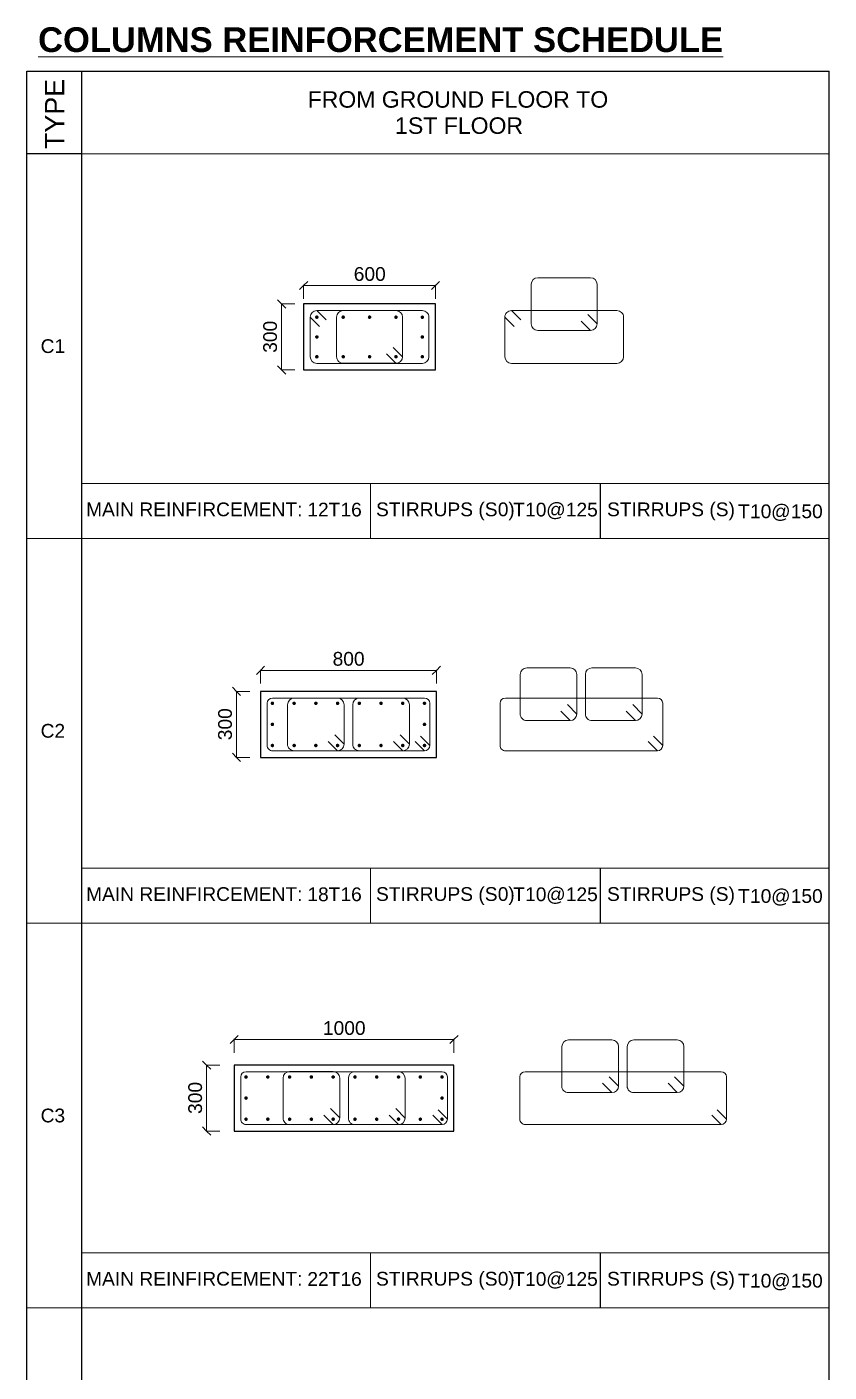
# Model space of a CAD drawing. Header units: millimetres. Extents: x 5701 to 16921, y -8384 to 4443.
# Drawn here: x 5701 to 9351, y -1677 to 4443 of the extents above; entities that cross this region are included whole.
import ezdxf

# ---------------------------------------------------------------- set-up
doc = ezdxf.new("R2010")
doc.units = ezdxf.units.MM
for name, color, linetype, lineweight in [('A-ANNO-DIMS', 211, 'Continuous', 5), ('A-ANNO-DIMS-25', 211, 'Continuous', 5), ('A-ANNO-NOTE', 131, 'Continuous', 5), ('A-DETL-GENF', 92, 'Continuous', 13)]:
    doc.layers.add(name, color=color, linetype=linetype, lineweight=lineweight)
doc.styles.add('Arial', font='arial.ttf', dxfattribs={"height": 2.5})
doc.styles.add('Arial_1', font='arial.ttf', dxfattribs={"height": 62.5})
doc.styles.add('Arial_2', font='arial.ttf', dxfattribs={"height": 3.5})
doc.styles.add('Arial_3', font='arial.ttf', dxfattribs={"height": 75})
doc.styles.add('Arial_B', font='arialbd.ttf', dxfattribs={"height": 112.5})
doc.dimstyles.new('Diagonal_-_2_5mm_Round_5mm_-2_5', dxfattribs={"dimscale": 304.8, "dimtxt": 0.209207, "dimasz": 0.123031, "dimexe": 0.008202, "dimexo": 0.0625, "dimgap": 0.008202, "dimtad": 1, "dimdec": 0, "dimlfac": 304.8, "dimrnd": 5, "dimdsep": 46, "dimtxsty": 'Arial_1', "dimblk1": 'OBLIQUE', "dimblk2": 'OBLIQUE', "dimsah": 1, "dimcen": 0.09, "dimazin": 0, "dimtfac": 1, "dimtdec": 4, "dimtix": 1, "dimtmove": 0, "dimatfit": 3, "dimfxl": 0.000645835, "dimfxlon": 1, "dimtvp": 1, "dimtolj": 1, "dimtzin": 0, "dimarcsym": 2})

# ---------------------------------------------------------------- blocks, each defined once
blk = doc.blocks.new('Column Stirrups - Column Stirrups-7393172-column schudual _1_2_')
at = {"layer": 'A-DETL-GENF', "lineweight": 20}
for p, q in [((210.9, 440), (210.9, 200)), ((420.8, 470), (240.9, 470)), ((378.3, 427.6), (420.8, 470)), ((408.3, 397.6), (450.8, 440)), ((450.8, 200), (450.8, 440)), ((240.9, 170), (420.8, 170))]:
    blk.add_line(p, q, dxfattribs=at)
for centre, start, end in [((240.9, 440), 90, 180), ((420.8, 440), 360, 90), ((240.9, 200), 180, 270), ((420.8, 200), 270, 0)]:
    blk.add_arc(centre, 30, start, end, dxfattribs=at)
blk = doc.blocks.new('Column RFT - SHAPE CODE -300X800-18T16-7275566-column schudual _1_2_')
at = {"layer": 'A-DETL-GENF'}
for points in [[(62, 746), (61.7, 748.1), (60.9, 750), (59.7, 751.7), (58, 752.9), (56.1, 753.7), (54, 754), (51.9, 753.7), (50, 752.9), (48.3, 751.7), (47.1, 750), (46.3, 748.1), (46, 746), (46.3, 743.9), (47.1, 742), (48.3, 740.3), (50, 739.1), (51.9, 738.3), (54, 738), (56.1, 738.3), (58, 739.1), (59.7, 740.3), (60.9, 742), (61.7, 743.9)], [(158, 746), (157.7, 748.1), (156.9, 750), (155.7, 751.7), (154, 752.9), (152.1, 753.7), (150, 754), (147.9, 753.7), (146, 752.9), (144.3, 751.7), (143.1, 750), (142.3, 748.1), (142, 746), (142.3, 743.9), (143.1, 742), (144.3, 740.3), (146, 739.1), (147.9, 738.3), (150, 738), (152.1, 738.3), (154, 739.1), (155.7, 740.3), (156.9, 742), (157.7, 743.9)], [(254, 746), (253.7, 748.1), (252.9, 750), (251.7, 751.7), (250, 752.9), (248.1, 753.7), (246, 754), (243.9, 753.7), (242, 752.9), (240.3, 751.7), (239.1, 750), (238.3, 748.1), (238, 746), (238.3, 743.9), (239.1, 742), (240.3, 740.3), (242, 739.1), (243.9, 738.3), (246, 738), (248.1, 738.3), (250, 739.1), (251.7, 740.3), (252.9, 742), (253.7, 743.9)], [(62, 647.1), (61.7, 649.2), (60.9, 651.1), (59.7, 652.8), (58, 654.1), (56.1, 654.9), (54, 655.1), (51.9, 654.9), (50, 654.1), (48.3, 652.8), (47.1, 651.1), (46.3, 649.2), (46, 647.1), (46.3, 645.1), (47.1, 643.1), (48.3, 641.5), (50, 640.2), (51.9, 639.4), (54, 639.1), (56.1, 639.4), (58, 640.2), (59.7, 641.5), (60.9, 643.1), (61.7, 645.1)], [(254, 647.1), (253.7, 649.2), (252.9, 651.1), (251.7, 652.8), (250, 654.1), (248.1, 654.9), (246, 655.1), (243.9, 654.9), (242, 654.1), (240.3, 652.8), (239.1, 651.1), (238.3, 649.2), (238, 647.1), (238.3, 645.1), (239.1, 643.1), (240.3, 641.5), (242, 640.2), (243.9, 639.4), (246, 639.1), (248.1, 639.4), (250, 640.2), (251.7, 641.5), (252.9, 643.1), (253.7, 645.1)], [(62, 548.3), (61.7, 550.4), (60.9, 552.3), (59.7, 553.9), (58, 555.2), (56.1, 556), (54, 556.3), (51.9, 556), (50, 555.2), (48.3, 553.9), (47.1, 552.3), (46.3, 550.4), (46, 548.3), (46.3, 546.2), (47.1, 544.3), (48.3, 542.6), (50, 541.4), (51.9, 540.6), (54, 540.3), (56.1, 540.6), (58, 541.4), (59.7, 542.6), (60.9, 544.3), (61.7, 546.2)], [(254, 548.3), (253.7, 550.4), (252.9, 552.3), (251.7, 553.9), (250, 555.2), (248.1, 556), (246, 556.3), (243.9, 556), (242, 555.2), (240.3, 553.9), (239.1, 552.3), (238.3, 550.4), (238, 548.3), (238.3, 546.2), (239.1, 544.3), (240.3, 542.6), (242, 541.4), (243.9, 540.6), (246, 540.3), (248.1, 540.6), (250, 541.4), (251.7, 542.6), (252.9, 544.3), (253.7, 546.2)], [(62, 449.4), (61.7, 451.5), (60.9, 453.4), (59.7, 455.1), (58, 456.4), (56.1, 457.2), (54, 457.4), (51.9, 457.2), (49.5, 456), (48.3, 455.1), (47.1, 453.4), (46.3, 451.5), (46, 449.4), (46.3, 447.4), (47.1, 445.4), (48.3, 443.8), (50, 442.5), (51.9, 441.7), (54, 441.4), (56.1, 441.7), (58, 442.5), (59.7, 443.8), (60.9, 445.4), (61.7, 447.4)], [(254, 449.4), (253.7, 451.5), (252.9, 453.4), (251.7, 455.1), (250, 456.4), (248.1, 457.2), (246, 457.4), (243.9, 457.2), (241.5, 456), (240.3, 455.1), (239.1, 453.4), (238.3, 451.5), (238, 449.4), (238.3, 447.4), (239.1, 445.4), (240.3, 443.8), (242, 442.5), (243.9, 441.7), (246, 441.4), (248.1, 441.7), (250, 442.5), (251.7, 443.8), (252.9, 445.4), (253.7, 447.4)], [(62, 350.6), (61.7, 352.6), (60.9, 354.6), (59.7, 356.2), (58, 357.5), (56.1, 358.3), (54, 358.6), (51.9, 358.3), (50, 357.5), (48.3, 356.2), (47.1, 354.6), (46.3, 352.6), (46, 350.6), (46.3, 348.5), (47.1, 346.6), (48.3, 344.9), (50, 343.6), (51.9, 342.8), (54, 342.6), (56.1, 342.8), (58, 343.6), (59.7, 344.9), (60.9, 346.6), (61.7, 348.5)], [(254, 350.6), (253.7, 352.6), (252.9, 354.6), (251.7, 356.2), (250, 357.5), (248.1, 358.3), (246, 358.6), (243.9, 358.3), (242, 357.5), (240.3, 356.2), (239.1, 354.6), (238.3, 352.6), (238, 350.6), (238.3, 348.5), (239.1, 346.6), (240.3, 344.9), (242, 343.6), (243.9, 342.8), (246, 342.6), (248.1, 342.8), (250, 343.6), (251.7, 344.9), (252.9, 346.6), (253.7, 348.5)], [(62, 251.7), (61.7, 253.8), (60.9, 255.7), (59.7, 257.4), (58, 258.6), (56.1, 259.4), (54, 259.7), (51.9, 259.4), (50, 258.6), (48.3, 257.4), (47.1, 255.7), (46.3, 253.8), (46, 251.7), (46.3, 249.6), (47.1, 247.7), (48.3, 246.1), (50, 244.8), (51.9, 244), (54, 243.7), (56.1, 244), (58, 244.8), (59.7, 246.1), (60.9, 247.7), (61.7, 249.6)], [(254, 251.7), (253.7, 253.8), (252.9, 255.7), (251.7, 257.4), (250, 258.6), (248.1, 259.4), (246, 259.7), (243.9, 259.4), (242, 258.6), (240.3, 257.4), (239.1, 255.7), (238.3, 253.8), (238, 251.7), (238.3, 249.6), (239.1, 247.7), (240.3, 246.1), (242, 244.8), (243.9, 244), (246, 243.7), (248.1, 244), (250, 244.8), (251.7, 246.1), (252.9, 247.7), (253.7, 249.6)], [(62, 152.9), (61.7, 154.9), (60.9, 156.9), (59.7, 158.5), (58, 159.8), (56.1, 160.6), (54, 160.9), (51.9, 160.6), (50, 159.8), (48.3, 158.5), (47.1, 156.9), (46.3, 154.9), (46, 152.9), (46.3, 150.8), (47.1, 148.9), (48.3, 147.2), (50, 145.9), (51.9, 145.1), (54, 144.9), (56.1, 145.1), (58, 145.9), (59.7, 147.2), (60.9, 148.9), (61.7, 150.8)], [(254, 152.9), (253.7, 154.9), (252.9, 156.9), (251.7, 158.5), (250, 159.8), (248.1, 160.6), (246, 160.9), (243.9, 160.6), (242, 159.8), (240.3, 158.5), (239.1, 156.9), (238.3, 154.9), (238, 152.9), (238.3, 150.8), (239.1, 148.9), (240.3, 147.2), (242, 145.9), (243.9, 145.1), (246, 144.9), (248.1, 145.1), (250, 145.9), (251.7, 147.2), (252.9, 148.9), (253.7, 150.8)], [(62, 54), (61.7, 56.1), (60.9, 58), (59.7, 59.7), (58, 60.9), (56.1, 61.7), (54, 62), (51.9, 61.7), (50, 60.9), (48.3, 59.7), (47.1, 58), (46.3, 56.1), (46, 54), (46.3, 51.9), (47.1, 50), (48.3, 48.3), (50, 47.1), (51.9, 46.3), (54, 46), (56.1, 46.3), (58, 47.1), (59.7, 48.3), (60.9, 50), (61.7, 51.9)], [(158, 54), (157.7, 56.1), (156.9, 58), (155.7, 59.7), (154, 60.9), (152.1, 61.7), (150, 62), (147.9, 61.7), (146, 60.9), (144.3, 59.7), (143.1, 58), (142.3, 56.1), (142, 54), (142.3, 51.9), (143.1, 50), (144.3, 48.3), (146, 47.1), (147.9, 46.3), (150, 46), (152.1, 46.3), (154, 47.1), (155.7, 48.3), (156.9, 50), (157.7, 51.9)], [(254, 54), (253.7, 56.1), (252.9, 58), (251.7, 59.7), (250, 60.9), (248.1, 61.7), (246, 62), (243.9, 61.7), (242, 60.9), (240.3, 59.7), (239.1, 58), (238.3, 56.1), (238, 54), (238.3, 51.9), (239.1, 50), (240.3, 48.3), (242, 47.1), (243.9, 46.3), (246, 46), (248.1, 46.3), (250, 47.1), (251.7, 48.3), (252.9, 50), (253.7, 51.9)]]:
    blk.add_hatch(color=256, dxfattribs=at).paths.add_polyline_path(points)
at = {"layer": 'A-DETL-GENF', "lineweight": 25}
for p, q in [((0, 800), (0, 0)), ((300, 800), (0, 800)), ((300, 0), (300, 800)), ((0, 0), (300, 0))]:
    blk.add_line(p, q, dxfattribs=at)
at = {"layer": 'A-DETL-GENF', "lineweight": 20}
for p, q in [((30, 746), (30, 54)), ((246, 770), (54, 770)), ((203.6, 727.6), (246, 770)), ((227.6, 703.6), (270, 746)), ((270, 54), (270, 746)), ((54, 30), (246, 30))]:
    blk.add_line(p, q, dxfattribs=at)
for centre, start, end in [((54, 746), 90, 180), ((246, 746), 0, 90), ((54, 54), 180, 270), ((246, 54), 270, 0)]:
    blk.add_arc(centre, 24, start, end, dxfattribs=at)
blk = doc.blocks.new('Column Stirrups - Column Stirrups-7393174-column schudual _1_2_')
at = {"layer": 'A-DETL-GENF', "lineweight": 20}
for p, q in [((211.3, 440), (211.3, 242.3)), ((420.8, 470), (241.3, 470)), ((378.3, 427.6), (420.8, 470)), ((408.3, 397.6), (450.8, 440)), ((450.8, 242.3), (450.8, 440)), ((241.3, 212.3), (420.8, 212.3))]:
    blk.add_line(p, q, dxfattribs=at)
for centre, start, end in [((241.3, 440), 90, 180), ((420.8, 440), 360, 90), ((241.3, 242.3), 180, 270), ((420.8, 242.3), 270, 0)]:
    blk.add_arc(centre, 30, start, end, dxfattribs=at)
blk = doc.blocks.new('Column RFT - SHAPE CODE -300X1000-22T16-7277132-column schudual _1_2_')
at = {"layer": 'A-DETL-GENF'}
for points in [[(62, 946), (61.7, 948.1), (60.9, 950), (59.7, 951.7), (58, 952.9), (56.1, 953.7), (54, 954), (51.9, 953.7), (50, 952.9), (48.3, 951.7), (47.1, 950), (46.3, 948.1), (46, 946), (46.3, 943.9), (47.1, 942), (48.3, 940.3), (50, 939.1), (52.4, 938.2), (54, 938), (56.1, 938.3), (58, 939.1), (59.7, 940.3), (60.9, 942), (61.7, 943.9)], [(158, 946), (157.7, 948.1), (156.9, 950), (155.7, 951.7), (154, 952.9), (152.1, 953.7), (150, 954), (147.9, 953.7), (146, 952.9), (144.3, 951.7), (143.1, 950), (142.3, 948.1), (142, 946), (142.3, 943.9), (143.1, 942), (144.3, 940.3), (146, 939.1), (147.9, 938.3), (150, 938), (152.1, 938.3), (154, 939.1), (155.7, 940.3), (156.9, 942), (157.7, 943.9)], [(254, 946), (253.7, 948.1), (252.9, 950), (251.7, 951.7), (250, 952.9), (248.1, 953.7), (246, 954), (243.9, 953.7), (242, 952.9), (240.3, 951.7), (239.1, 950), (238.3, 948.1), (238, 946), (238.3, 943.9), (239.1, 942), (240.3, 940.3), (242, 939.1), (243.9, 938.3), (246, 938), (248.1, 938.3), (250, 939.1), (251.7, 940.3), (252.9, 942), (253.7, 943.9)], [(62, 846.9), (61.7, 849), (60.9, 850.9), (59.7, 852.5), (58, 853.8), (56.1, 854.6), (54, 854.9), (51.3, 854.4), (50, 853.8), (48.3, 852.5), (47.1, 850.9), (46.3, 849), (46, 846.9), (46.3, 844.8), (47.1, 842.9), (48.3, 841.2), (50, 840), (52.4, 839.1), (54, 838.9), (56.1, 839.2), (58, 840), (59.7, 841.2), (60.9, 842.9), (61.7, 844.8)], [(254, 846.9), (253.7, 849), (252.9, 850.9), (251.7, 852.5), (250, 853.8), (248.1, 854.6), (246, 854.9), (243.3, 854.4), (242, 853.8), (240.3, 852.5), (239.1, 850.9), (238.3, 849), (238, 846.9), (238.3, 844.8), (239.1, 842.9), (240.3, 841.2), (242, 840), (243.9, 839.2), (246, 838.9), (248.1, 839.2), (250, 840), (251.7, 841.2), (252.9, 842.9), (253.7, 844.8)], [(62, 747.8), (61.7, 749.8), (60.9, 751.8), (59.7, 753.4), (58, 754.7), (56.1, 755.5), (54, 755.8), (51.9, 755.5), (50, 754.7), (48.3, 753.4), (47.1, 751.8), (46.3, 749.8), (46, 747.8), (46.3, 745.7), (47.1, 743.8), (48.3, 742.1), (50, 740.8), (52.4, 740), (54, 739.8), (56.1, 740.1), (58, 740.8), (59.7, 742.1), (60.9, 743.8), (61.7, 745.7)], [(254, 747.8), (253.7, 749.8), (252.9, 751.8), (251.7, 753.4), (250, 754.7), (248.1, 755.5), (246, 755.8), (243.9, 755.5), (242, 754.7), (240.3, 753.4), (239.1, 751.8), (238.3, 749.8), (238, 747.8), (238.3, 745.7), (239.1, 743.8), (240.3, 742.1), (242, 740.8), (243.9, 740.1), (246, 739.8), (248.1, 740.1), (250, 740.8), (251.7, 742.1), (252.9, 743.8), (253.7, 745.7)], [(62, 648.7), (61.7, 650.7), (60.9, 652.7), (59.7, 654.3), (58, 655.6), (56.1, 656.4), (54, 656.7), (51.9, 656.4), (50, 655.6), (48.3, 654.3), (47.1, 652.7), (46.3, 650.7), (46, 648.7), (46.3, 646.6), (47.1, 644.7), (48.3, 643), (50, 641.7), (52.4, 640.9), (54, 640.7), (56.1, 640.9), (58, 641.7), (59.7, 643), (60.9, 644.7), (61.7, 646.6)], [(254, 648.7), (253.7, 650.7), (252.9, 652.7), (251.7, 654.3), (250, 655.6), (248.1, 656.4), (246, 656.7), (243.9, 656.4), (242, 655.6), (240.3, 654.3), (239.1, 652.7), (238.3, 650.7), (238, 648.7), (238.3, 646.6), (239.1, 644.7), (240.3, 643), (242, 641.7), (243.9, 640.9), (246, 640.7), (248.1, 640.9), (250, 641.7), (251.7, 643), (252.9, 644.7), (253.7, 646.6)], [(62, 549.6), (61.7, 551.6), (60.9, 553.6), (59.7, 555.2), (58, 556.5), (56.1, 557.3), (54, 557.6), (51.9, 557.3), (50, 556.5), (48.3, 555.2), (47.1, 553.6), (46.3, 551.6), (46, 549.6), (46.3, 547.5), (47.1, 545.6), (48.3, 543.9), (50, 542.6), (52.4, 541.8), (54, 541.6), (56.1, 541.8), (58, 542.6), (59.7, 543.9), (60.9, 545.6), (61.7, 547.5)], [(254, 549.6), (253.7, 551.6), (252.9, 553.6), (251.7, 555.2), (250, 556.5), (248.1, 557.3), (246, 557.6), (243.9, 557.3), (242, 556.5), (240.3, 555.2), (239.1, 553.6), (238.3, 551.6), (238, 549.6), (238.3, 547.5), (239.1, 545.6), (240.3, 543.9), (242, 542.6), (243.9, 541.8), (246, 541.6), (248.1, 541.8), (250, 542.6), (251.7, 543.9), (252.9, 545.6), (253.7, 547.5)], [(62, 450.4), (61.7, 452.5), (60.9, 454.4), (59.7, 456.1), (58, 457.4), (56.1, 458.2), (54, 458.4), (51.9, 458.2), (50, 457.4), (48.3, 456.1), (47.1, 454.4), (46.3, 452.5), (46, 450.4), (46.3, 448.4), (47.1, 446.4), (48.3, 444.8), (50, 443.5), (52.4, 442.6), (54, 442.4), (56.1, 442.7), (58, 443.5), (59.7, 444.8), (60.9, 446.4), (61.7, 448.4)], [(254, 450.4), (253.7, 452.5), (252.9, 454.4), (251.7, 456.1), (250, 457.4), (248.1, 458.2), (246, 458.4), (243.9, 458.2), (242, 457.4), (240.3, 456.1), (239.1, 454.4), (238.3, 452.5), (238, 450.4), (238.3, 448.4), (239.1, 446.4), (240.3, 444.8), (242, 443.5), (243.9, 442.7), (246, 442.4), (248.1, 442.7), (250, 443.5), (251.7, 444.8), (252.9, 446.4), (253.7, 448.4)], [(62, 351.3), (61.7, 353.4), (60.9, 355.3), (59.7, 357), (58, 358.3), (56.1, 359.1), (54, 359.3), (51.9, 359.1), (50, 358.3), (48.3, 357), (47.1, 355.3), (46.3, 353.4), (46, 351.3), (46.3, 349.3), (47.1, 347.3), (48.3, 345.7), (50, 344.4), (52.4, 343.5), (54, 343.3), (56.1, 343.6), (58, 344.4), (59.7, 345.7), (60.9, 347.3), (61.7, 349.3)], [(254, 351.3), (253.7, 353.4), (252.9, 355.3), (251.7, 357), (250, 358.3), (248.1, 359.1), (246, 359.3), (243.9, 359.1), (242, 358.3), (240.3, 357), (239.1, 355.3), (238.3, 353.4), (238, 351.3), (238.3, 349.3), (239.1, 347.3), (240.3, 345.7), (242, 344.4), (243.9, 343.6), (246, 343.3), (248.1, 343.6), (250, 344.4), (251.7, 345.7), (252.9, 347.3), (253.7, 349.3)], [(62, 252.2), (61.7, 254.3), (60.9, 256.2), (59.7, 257.9), (58, 259.2), (56.1, 259.9), (54, 260.2), (51.9, 259.9), (50, 259.2), (48.3, 257.9), (47.1, 256.2), (46.3, 254.3), (46, 252.2), (46.3, 250.2), (47.1, 248.2), (48.3, 246.6), (50, 245.3), (52.4, 244.4), (54, 244.2), (56.1, 244.5), (58, 245.3), (59.7, 246.6), (60.9, 248.2), (61.7, 250.2)], [(254, 252.2), (253.7, 254.3), (252.9, 256.2), (251.7, 257.9), (250, 259.2), (248.1, 259.9), (246, 260.2), (243.9, 259.9), (242, 259.2), (240.3, 257.9), (239.1, 256.2), (238.3, 254.3), (238, 252.2), (238.3, 250.2), (239.1, 248.2), (240.3, 246.6), (242, 245.3), (243.9, 244.5), (246, 244.2), (248.1, 244.5), (250, 245.3), (251.7, 246.6), (252.9, 248.2), (253.7, 250.2)], [(62, 153.1), (61.7, 155.2), (60.9, 157.1), (59.7, 158.8), (58, 160), (56.1, 160.8), (54, 161.1), (51.9, 160.8), (50, 160), (48.3, 158.8), (47.1, 157.1), (46.3, 155.2), (46, 153.1), (46.3, 151), (47.1, 149.1), (48.3, 147.5), (50, 146.2), (52.4, 145.3), (54, 145.1), (56.1, 145.4), (58, 146.2), (59.7, 147.5), (60.9, 149.1), (61.7, 151)], [(254, 153.1), (253.7, 155.2), (252.9, 157.1), (251.7, 158.8), (250, 160), (248.1, 160.8), (246, 161.1), (243.9, 160.8), (242, 160), (240, 158.4), (239.1, 157.1), (238.3, 155.2), (238, 153.1), (238.3, 151), (239.1, 149.1), (240.3, 147.5), (242, 146.2), (243.9, 145.4), (246, 145.1), (248.1, 145.4), (250, 146.2), (251.7, 147.5), (252.9, 149.1), (253.7, 151)], [(62, 54), (61.7, 56.1), (60.9, 58), (59.7, 59.7), (58, 60.9), (56.1, 61.7), (54, 62), (51.9, 61.7), (50, 60.9), (48.3, 59.7), (47.1, 58), (46.3, 56.1), (46, 54), (46.3, 51.9), (47.1, 50), (48.3, 48.3), (50, 47.1), (52.4, 46.2), (54, 46), (56.1, 46.3), (58, 47.1), (59.7, 48.3), (60.9, 50), (61.7, 51.9)], [(158, 54), (157.7, 56.1), (156.9, 58), (155.7, 59.7), (154, 60.9), (152.1, 61.7), (150, 62), (147.9, 61.7), (146, 60.9), (144.3, 59.7), (143.1, 58), (142.3, 56.1), (142, 54), (142.3, 51.9), (143.1, 50), (144.3, 48.3), (146, 47.1), (147.9, 46.3), (150, 46), (152.1, 46.3), (154, 47.1), (155.7, 48.3), (156.9, 50), (157.7, 51.9)], [(254, 54), (253.7, 56.1), (252.9, 58), (251.7, 59.7), (250, 60.9), (248.1, 61.7), (246, 62), (243.9, 61.7), (242, 60.9), (240.3, 59.7), (239.1, 58), (238.3, 56.1), (238, 54), (238.3, 51.9), (239.1, 50), (240.3, 48.3), (242, 47.1), (243.9, 46.3), (246, 46), (248.1, 46.3), (250, 47.1), (251.7, 48.3), (252.9, 50), (253.7, 51.9)]]:
    blk.add_hatch(color=256, dxfattribs=at).paths.add_polyline_path(points)
at = {"layer": 'A-DETL-GENF', "lineweight": 25}
for p, q in [((0, 1000), (0, 0)), ((300, 1000), (0, 1000)), ((300, 0), (300, 1000)), ((0, 0), (300, 0))]:
    blk.add_line(p, q, dxfattribs=at)
at = {"layer": 'A-DETL-GENF', "lineweight": 20}
for p, q in [((30, 946), (30, 54)), ((246, 970), (54, 970)), ((203.6, 927.6), (246, 970)), ((227.6, 903.6), (270, 946)), ((270, 54), (270, 946)), ((54, 30), (246, 30))]:
    blk.add_line(p, q, dxfattribs=at)
for centre, start, end in [((54, 946), 90, 180), ((246, 946), 0, 90), ((54, 54), 180, 270), ((246, 54), 270, 0)]:
    blk.add_arc(centre, 24, start, end, dxfattribs=at)
blk = doc.blocks.new('Column Stirrups - Column Stirrups-7393180-column schudual _1_2_')
at = {"layer": 'A-DETL-GENF', "lineweight": 20}
for p, q in [((209.8, 440), (209.8, 241.8)), ((420.8, 470), (239.8, 470)), ((378.3, 427.6), (420.8, 470)), ((408.3, 397.6), (450.8, 440)), ((450.8, 241.8), (450.8, 440)), ((239.8, 211.8), (420.8, 211.8))]:
    blk.add_line(p, q, dxfattribs=at)
for centre, start, end in [((239.8, 440), 90, 180), ((420.8, 440), 360, 90), ((239.8, 241.8), 180, 270), ((420.8, 241.8), 270, 0)]:
    blk.add_arc(centre, 30, start, end, dxfattribs=at)
blk = doc.blocks.new('Column Stirrups - Column Stirrups-7393181-column schudual _1_2_')
at = {"layer": 'A-DETL-GENF', "lineweight": 20}
for p, q in [((210.3, 440), (210.3, 241.8)), ((420.8, 470), (240.3, 470)), ((378.3, 427.6), (420.8, 470)), ((408.3, 397.6), (450.8, 440)), ((450.8, 241.8), (450.8, 440)), ((240.3, 211.8), (420.8, 211.8))]:
    blk.add_line(p, q, dxfattribs=at)
for centre, start, end in [((240.3, 440), 90, 180), ((420.8, 440), 360, 90), ((240.3, 241.8), 180, 270), ((420.8, 241.8), 270, 0)]:
    blk.add_arc(centre, 30, start, end, dxfattribs=at)
blk = doc.blocks.new('BAI_COLUMN RFT - C 300X600-12T16-5110930-column schudual _1_2_')
at = {"layer": 'A-DETL-GENF'}
for points in [[(52, 540), (52.3, 537.9), (53.1, 536), (54.3, 534.3), (56, 533.1), (57.9, 532.3), (60, 532), (62.1, 532.3), (64, 533.1), (65.7, 534.3), (66.9, 536), (67.7, 537.9), (68, 540), (67.7, 542.1), (66.9, 544), (65.7, 545.7), (64, 546.9), (62.1, 547.7), (60, 548), (57.9, 547.7), (56, 546.9), (54.3, 545.7), (53.1, 544), (52.3, 542.1)], [(142, 540), (142.3, 537.9), (143.1, 536), (144.3, 534.3), (146, 533.1), (147.9, 532.3), (150, 532), (152.1, 532.3), (154, 533.1), (155.7, 534.3), (156.9, 536), (157.7, 537.9), (158, 540), (157.7, 542.1), (156.9, 544), (155.7, 545.7), (154, 546.9), (152.1, 547.7), (150, 548), (147.9, 547.7), (146, 546.9), (144.3, 545.7), (143.1, 544), (142.3, 542.1)], [(232, 540), (232.3, 537.9), (233.1, 536), (234.3, 534.3), (236, 533.1), (237.9, 532.3), (240, 532), (242.1, 532.3), (244, 533.1), (245.7, 534.3), (246.9, 536), (247.7, 537.9), (248, 540), (247.7, 542.1), (246.9, 544), (245.7, 545.7), (244, 546.9), (242.1, 547.7), (240, 548), (237.9, 547.7), (236, 546.9), (234.3, 545.7), (233.1, 544), (232.3, 542.1)], [(52, 420), (52.3, 417.9), (53.1, 416), (54.3, 414.3), (56, 413.1), (57.9, 412.3), (60, 412), (62.1, 412.3), (64, 413.1), (65.7, 414.3), (66.9, 416), (67.7, 417.9), (68, 420), (67.7, 422.1), (66.9, 424), (65.7, 425.7), (64, 426.9), (62.1, 427.7), (60, 428), (57.9, 427.7), (56, 426.9), (54.3, 425.7), (53.1, 424), (52.3, 422.1)], [(232, 420), (232.3, 417.9), (233.1, 416), (234.3, 414.3), (236, 413.1), (237.9, 412.3), (240, 412), (242.1, 412.3), (244, 413.1), (245.7, 414.3), (246.9, 416), (247.7, 417.9), (248, 420), (247.7, 422.1), (246.9, 424), (245.7, 425.7), (244, 426.9), (242.1, 427.7), (240, 428), (237.9, 427.7), (236, 426.9), (234.3, 425.7), (233.1, 424), (232.3, 422.1)], [(52, 300), (52.3, 297.9), (53.1, 296), (54.3, 294.3), (56, 293.1), (57.9, 292.3), (60, 292), (62.1, 292.3), (64, 293.1), (65.7, 294.3), (66.9, 296), (67.7, 297.9), (68, 300), (67.7, 302.1), (66.9, 304), (65.7, 305.7), (64, 306.9), (62.1, 307.7), (60, 308), (57.9, 307.7), (56, 306.9), (54.3, 305.7), (53.1, 304), (52.3, 302.1)], [(232, 300), (232.3, 297.9), (233.1, 296), (234.3, 294.3), (236, 293.1), (237.9, 292.3), (240, 292), (242.1, 292.3), (244, 293.1), (245.7, 294.3), (246.9, 296), (247.7, 297.9), (248, 300), (247.7, 302.1), (246.9, 304), (245.7, 305.7), (244, 306.9), (242.1, 307.7), (240, 308), (237.9, 307.7), (236, 306.9), (234.3, 305.7), (233.1, 304), (232.3, 302.1)], [(52, 180), (52.3, 177.9), (53.1, 176), (54.3, 174.3), (56, 173.1), (57.9, 172.3), (60, 172), (62.1, 172.3), (64, 173.1), (65.7, 174.3), (66.9, 176), (67.7, 177.9), (68, 180), (67.7, 182.1), (66.9, 184), (65.7, 185.7), (64, 186.9), (62.1, 187.7), (60, 188), (57.9, 187.7), (56, 186.9), (54.3, 185.7), (53.1, 184), (52.3, 182.1)], [(232, 180), (232.3, 177.9), (233.1, 176), (234.3, 174.3), (236, 173.1), (237.9, 172.3), (240, 172), (242.1, 172.3), (244, 173.1), (245.7, 174.3), (246.9, 176), (247.7, 177.9), (248, 180), (247.7, 182.1), (246.9, 184), (245.7, 185.7), (244, 186.9), (242.1, 187.7), (240, 188), (237.9, 187.7), (236, 186.9), (234.3, 185.7), (233.1, 184), (232.3, 182.1)], [(52, 60), (52.3, 57.9), (53.1, 56), (54.3, 54.3), (56, 53.1), (57.9, 52.3), (60, 52), (62.1, 52.3), (64, 53.1), (65.7, 54.3), (66.9, 56), (67.7, 57.9), (68, 60), (67.7, 62.1), (66.9, 64), (65.7, 65.7), (64, 66.9), (62.1, 67.7), (60, 68), (57.9, 67.7), (56, 66.9), (54.3, 65.7), (53.1, 64), (52.2, 61.8)], [(142, 60), (142.3, 57.9), (143.1, 56), (144.3, 54.3), (146, 53.1), (147.9, 52.3), (150, 52), (152.1, 52.3), (154, 53.1), (155.7, 54.3), (156.9, 56), (157.7, 57.9), (158, 60), (157.7, 62.1), (156.9, 64), (155.7, 65.7), (154, 66.9), (152.1, 67.7), (150, 68), (147.9, 67.7), (146, 66.9), (144.3, 65.7), (143.1, 64), (142.2, 61.8)], [(232, 60), (232.3, 57.9), (233.1, 56), (234.3, 54.3), (236, 53.1), (237.9, 52.3), (240, 52), (242.1, 52.3), (244, 53.1), (245.7, 54.3), (246.9, 56), (247.7, 57.9), (248, 60), (247.7, 62.1), (246.9, 64), (245.7, 65.7), (244, 66.9), (242.1, 67.7), (240, 68), (237.9, 67.7), (236, 66.9), (234.3, 65.7), (233.1, 64), (232.2, 61.8)]]:
    blk.add_hatch(color=256, dxfattribs=at).paths.add_polyline_path(points)
at = {"layer": 'A-DETL-GENF', "lineweight": 25}
for p, q in [((0, 600), (0, 0)), ((300, 600), (0, 600)), ((300, 0), (300, 600)), ((0, 0), (300, 0))]:
    blk.add_line(p, q, dxfattribs=at)
at = {"layer": 'A-DETL-GENF', "lineweight": 20}
for p, q in [((240, 570), (60, 570)), ((197.6, 527.6), (240, 570)), ((30, 540), (30, 60)), ((227.6, 497.6), (270, 540)), ((270, 60), (270, 540)), ((60, 30), (240, 30))]:
    blk.add_line(p, q, dxfattribs=at)
for centre, start, end in [((60, 540), 90, 180), ((240, 540), 360, 90), ((60, 60), 180, 270), ((240, 60), 270, 0)]:
    blk.add_arc(centre, 30, start, end, dxfattribs=at)
blk = doc.blocks.new('Column Stirrups - Column Stirrups-7393177-column schudual _1_2_')
at = {"layer": 'A-DETL-GENF', "lineweight": 20}
for p, q in [((211.3, 440), (211.3, 241.8)), ((420.8, 470), (241.3, 470)), ((378.3, 427.6), (420.8, 470)), ((408.3, 397.6), (450.8, 440)), ((450.8, 241.8), (450.8, 440)), ((241.3, 211.8), (420.8, 211.8))]:
    blk.add_line(p, q, dxfattribs=at)
for centre, start, end in [((241.3, 440), 90, 180), ((420.8, 440), 360, 90), ((241.3, 241.8), 180, 270), ((420.8, 241.8), 270, 0)]:
    blk.add_arc(centre, 30, start, end, dxfattribs=at)
blk = doc.blocks.new('BAI_COLUMN RFT - C 300X600-12T16-7394157-column schudual _1_2_')
at = {"layer": 'A-DETL-GENF', "lineweight": 20}
for p, q in [((240, 570), (60, 570)), ((197.6, 527.6), (240, 570)), ((30, 540), (30, 60)), ((227.6, 497.6), (270, 540)), ((270, 60), (270, 540)), ((60, 30), (240, 30))]:
    blk.add_line(p, q, dxfattribs=at)
for centre, start, end in [((60, 540), 90, 180), ((240, 540), 360, 90), ((60, 60), 180, 270), ((240, 60), 270, 0)]:
    blk.add_arc(centre, 30, start, end, dxfattribs=at)
blk = doc.blocks.new('Column RFT - SHAPE CODE -300X800-18T16-7394892-column schudual _1_2_')
at = {"layer": 'A-DETL-GENF', "lineweight": 20}
for p, q in [((30, 746), (30, 54)), ((246, 770), (54, 770)), ((203.6, 727.6), (246, 770)), ((227.6, 703.6), (270, 746)), ((270, 54), (270, 746)), ((54, 30), (246, 30))]:
    blk.add_line(p, q, dxfattribs=at)
for centre, start, end in [((54, 746), 90, 180), ((246, 746), 0, 90), ((54, 54), 180, 270), ((246, 54), 270, 0)]:
    blk.add_arc(centre, 24, start, end, dxfattribs=at)
blk = doc.blocks.new('Column RFT - SHAPE CODE -300X1000-22T16-7395319-column schudual _1_2_')
at = {"layer": 'A-DETL-GENF', "lineweight": 20}
for p, q in [((30, 946), (30, 54)), ((246, 970), (54, 970)), ((203.6, 927.6), (246, 970)), ((227.6, 903.6), (270, 946)), ((270, 54), (270, 946)), ((54, 30), (246, 30))]:
    blk.add_line(p, q, dxfattribs=at)
for centre, start, end in [((54, 946), 90, 180), ((246, 946), 0, 90), ((54, 54), 180, 270), ((246, 54), 270, 0)]:
    blk.add_arc(centre, 24, start, end, dxfattribs=at)
blk = doc.blocks.new('Tables_Columns - Row 2_rfa MKS - Columns Table Row 2-7282254-column schudual _1_2_')
at = {"layer": 'A-ANNO-NOTE', "lineweight": 25}
for p, q in [((136, -70), (136, 0)), ((94.4, -70), (94.4, -60))]:
    blk.add_line(p, q, dxfattribs=at)
at = {"layer": 'A-ANNO-NOTE', "lineweight": 15}
for p, q in [((136, -60), (0, -60)), ((136, -70), (0, -70))]:
    blk.add_line(p, q, dxfattribs=at)
at = {"layer": 'A-ANNO-NOTE', "lineweight": 18}
blk.add_line((52.52, -70), (52.52, -60), dxfattribs=at)
at = {"layer": 'A-ANNO-NOTE', "lineweight": 18, "char_height": 2.5, "attachment_point": 1, "style": 'Arial'}
for s, insert, width in [('MAIN REINFIRCEMENT:', (0.77, -63.47), 47.6202), ('STIRRUPS (S', (53.54, -63.47), 26.8565), ('0', (75.7, -63.47), 2.3249), (')', (77.62, -63.47), 1.443), ('STIRRUPS (S)', (95.58, -63.47), 28.2996)]:
    blk.add_mtext(s, dxfattribs=dict(at, insert=insert, width=width))
blk = doc.blocks.new('Tables_Columns - Header 1_rfa MKS - Columns Table Header 1-7282518-column schudual _1_2_')
at = {"layer": 'A-ANNO-NOTE', "lineweight": 25}
for p, q in [((0, -15), (0, 0)), ((10, -15), (10, 0)), ((0, 0), (10, 0)), ((10, -15), (0, -15))]:
    blk.add_line(p, q, dxfattribs=at)
at = {"layer": 'A-ANNO-NOTE', "lineweight": 18, "insert": (3.3, -14.15), "char_height": 3.5, "width": 15.5527, "attachment_point": 1, "rotation": 90, "style": 'Arial_2'}
blk.add_mtext('TYPE', dxfattribs=at)
blk = doc.blocks.new('Tables_Columns - Row 1 - Columns Table Row 1-7010728-column schudual _1_2_')
at = {"layer": 'A-ANNO-NOTE', "lineweight": 25}
for p, q in [((0, -70), (0, 0)), ((10, -70), (10, 0))]:
    blk.add_line(p, q, dxfattribs=at)
at = {"layer": 'A-ANNO-NOTE', "lineweight": 15}
blk.add_line((10, -70), (0, -70), dxfattribs=at)
blk = doc.blocks.new('Tables_Columns - Header 4_rfa MKS - Columns Table Header 3-7279892-column schudual _1_2_')
at = {"layer": 'A-ANNO-NOTE', "lineweight": 25}
for p in [(0, 0), (136, -15)]:
    blk.add_line(p, (136, 0), dxfattribs=at)
at = {"layer": 'A-ANNO-NOTE', "lineweight": 18}
blk.add_line((0, -15), (136, -15), dxfattribs=at)
blk = doc.blocks.new('DIMBLOCK1-column schudual _1_2_')
at = {"layer": 'A-ANNO-DIMS-25', "lineweight": 15}
for p, q in [((6654.4, 1419.7), (6635.7, 1438.4)), ((6654.4, 1419.7), (6673.2, 1400.9)), ((6654.4, 1119.7), (6635.7, 1138.4)), ((6654.4, 1119.7), (6673.2, 1100.9))]:
    blk.add_line(p, q, dxfattribs=at)
at = {"layer": 'A-ANNO-DIMS-25'}
for p, q in [((6654.4, 1419.7), (6651.9, 1419.7)), ((6654.4, 1119.7), (6654.4, 1419.7)), ((6654.4, 1419.7), (6714.4, 1419.7)), ((6654.4, 1119.7), (6651.9, 1119.7)), ((6654.4, 1119.7), (6714.4, 1119.7))]:
    blk.add_line(p, q, dxfattribs=at)
at = {"layer": 'A-ANNO-DIMS-25', "color": 0, "insert": (6570.8, 1197.6), "char_height": 62.5, "width": 173.052, "attachment_point": 1, "rotation": 90, "line_spacing_factor": 0.941778, "style": 'Arial_1'}
blk.add_mtext('300', dxfattribs=at)
blk = doc.blocks.new('_Oblique')
at = {"color": 0, "linetype": 'ByBlock', "lineweight": -2}
blk.add_line((-0.5, -0.5), (0.5, 0.5), dxfattribs=at)
blk = doc.blocks.new('DIMBLOCK2-column schudual _1_2_')
at = {"layer": 'A-ANNO-DIMS-25', "lineweight": 15}
for p, q in [((6763.7, 1515.5), (6782.5, 1534.3)), ((7563.7, 1515.5), (7582.5, 1534.3)), ((6763.7, 1515.5), (6745, 1496.8)), ((7563.7, 1515.5), (7545, 1496.8))]:
    blk.add_line(p, q, dxfattribs=at)
at = {"layer": 'A-ANNO-DIMS-25'}
for p, q in [((6763.7, 1515.5), (6763.7, 1518)), ((6763.7, 1515.5), (7563.7, 1515.5)), ((6763.7, 1515.5), (6763.7, 1455.5)), ((7563.7, 1515.5), (7563.7, 1518)), ((7563.7, 1515.5), (7563.7, 1455.5))]:
    blk.add_line(p, q, dxfattribs=at)
at = {"layer": 'A-ANNO-DIMS-25', "color": 0, "insert": (7091.6, 1599.2), "char_height": 62.5, "width": 173.052, "attachment_point": 1, "line_spacing_factor": 0.941778, "style": 'Arial_1'}
blk.add_mtext('800', dxfattribs=at)
blk = doc.blocks.new('DIMBLOCK3-column schudual _1_2_')
at = {"layer": 'A-ANNO-DIMS-25', "lineweight": 15}
for p, q in [((6518.5, -280.3), (6499.7, -261.6)), ((6518.5, -280.3), (6537.2, -299.1)), ((6518.5, -580.3), (6499.7, -561.6)), ((6518.5, -580.3), (6537.2, -599.1))]:
    blk.add_line(p, q, dxfattribs=at)
at = {"layer": 'A-ANNO-DIMS-25'}
for p, q in [((6518.5, -280.3), (6516, -280.3)), ((6518.5, -580.3), (6518.5, -280.3)), ((6518.5, -280.3), (6578.5, -280.3)), ((6518.5, -580.3), (6516, -580.3)), ((6518.5, -580.3), (6578.5, -580.3))]:
    blk.add_line(p, q, dxfattribs=at)
at = {"layer": 'A-ANNO-DIMS-25', "color": 0, "insert": (6434.9, -502.4), "char_height": 62.5, "width": 173.052, "attachment_point": 1, "rotation": 90, "line_spacing_factor": 0.941778, "style": 'Arial_1'}
blk.add_mtext('300', dxfattribs=at)
blk = doc.blocks.new('DIMBLOCK4-column schudual _1_2_')
at = {"layer": 'A-ANNO-DIMS-25', "lineweight": 15}
for p, q in [((6643.7, -163.9), (6625, -182.6)), ((6643.7, -163.9), (6662.5, -145.1)), ((7643.7, -163.9), (7625, -182.6)), ((7643.7, -163.9), (7662.5, -145.1))]:
    blk.add_line(p, q, dxfattribs=at)
at = {"layer": 'A-ANNO-DIMS-25'}
for p, q in [((6643.7, -163.9), (6643.7, -161.4)), ((6643.7, -163.9), (7643.7, -163.9)), ((6643.7, -163.9), (6643.7, -223.9)), ((7643.7, -163.9), (7643.7, -161.4)), ((7643.7, -163.9), (7643.7, -223.9))]:
    blk.add_line(p, q, dxfattribs=at)
at = {"layer": 'A-ANNO-DIMS-25', "color": 0, "insert": (7047.6, -80.3), "char_height": 62.5, "width": 230.736, "attachment_point": 1, "line_spacing_factor": 0.941778, "style": 'Arial_1'}
blk.add_mtext('1000', dxfattribs=at)
blk = doc.blocks.new('DIMBLOCK13-column schudual _1_2_')
at = {"layer": 'A-ANNO-DIMS-25', "lineweight": 15}
for p, q in [((6859.6, 3182.1), (6840.8, 3200.8)), ((6859.6, 3182.1), (6878.3, 3163.3)), ((6859.6, 2882.1), (6840.8, 2900.8)), ((6859.6, 2882.1), (6878.3, 2863.3))]:
    blk.add_line(p, q, dxfattribs=at)
at = {"layer": 'A-ANNO-DIMS-25'}
for p, q in [((6859.6, 3182.1), (6857.1, 3182.1)), ((6859.6, 3182.1), (6859.6, 2882.1)), ((6859.6, 3182.1), (6919.6, 3182.1)), ((6859.6, 2882.1), (6857.1, 2882.1)), ((6859.6, 2882.1), (6919.6, 2882.1))]:
    blk.add_line(p, q, dxfattribs=at)
at = {"layer": 'A-ANNO-DIMS-25', "color": 0, "insert": (6775.9, 2960), "char_height": 62.5, "width": 173.052, "attachment_point": 1, "rotation": 90, "line_spacing_factor": 0.941778, "style": 'Arial_1'}
blk.add_mtext('300', dxfattribs=at)
blk = doc.blocks.new('DIMBLOCK14-column schudual _1_2_')
at = {"layer": 'A-ANNO-DIMS-25', "lineweight": 15}
for p, q in [((6959.9, 3266.3), (6941.2, 3247.5)), ((6959.9, 3266.3), (6978.7, 3285)), ((7559.9, 3266.3), (7541.2, 3247.5)), ((7559.9, 3266.3), (7578.7, 3285))]:
    blk.add_line(p, q, dxfattribs=at)
at = {"layer": 'A-ANNO-DIMS-25'}
for p, q in [((6959.9, 3266.3), (6959.9, 3268.8)), ((6959.9, 3266.3), (7559.9, 3266.3)), ((6959.9, 3266.3), (6959.9, 3206.3)), ((7559.9, 3266.3), (7559.9, 3268.8)), ((7559.9, 3266.3), (7559.9, 3206.3))]:
    blk.add_line(p, q, dxfattribs=at)
at = {"layer": 'A-ANNO-DIMS-25', "color": 0, "insert": (7187.8, 3349.9), "char_height": 62.5, "width": 173.052, "attachment_point": 1, "line_spacing_factor": 0.941778, "style": 'Arial_1'}
blk.add_mtext('600', dxfattribs=at)

msp = doc.modelspace()

# ---------------------------------------------------------------- block references
at = {"layer": 'A-ANNO-NOTE', "lineweight": 18, "xscale": 25, "yscale": 25, "zscale": 25}
for name, p in [('Tables_Columns - Header 1_rfa MKS - Columns Table Header 1-7282518-column schudual _1_2_', (5700.7061, 4240.9)), ('Tables_Columns - Row 2_rfa MKS - Columns Table Row 2-7282254-column schudual _1_2_', (5950.6889, 3865.9162)), ('Tables_Columns - Row 2_rfa MKS - Columns Table Row 2-7282254-column schudual _1_2_', (5950.6889, 2115.9162)), ('Tables_Columns - Row 2_rfa MKS - Columns Table Row 2-7282254-column schudual _1_2_', (5950.6889, 365.9162)), ('Tables_Columns - Row 2_rfa MKS - Columns Table Row 2-7282254-column schudual _1_2_', (5950.6889, -1384.0838))]:
    msp.add_blockref(name, p, dxfattribs=at)
at = {"layer": 'A-ANNO-NOTE', "xscale": 25, "yscale": 25, "zscale": 25}
for name, p in [('Tables_Columns - Header 4_rfa MKS - Columns Table Header 3-7279892-column schudual _1_2_', (5950.7061, 4240.9)), ('Tables_Columns - Row 1 - Columns Table Row 1-7010728-column schudual _1_2_', (5700.7061, 3865.9)), ('Tables_Columns - Row 1 - Columns Table Row 1-7010728-column schudual _1_2_', (5700.7061, 2115.9)), ('Tables_Columns - Row 1 - Columns Table Row 1-7010728-column schudual _1_2_', (5700.7061, 365.9)), ('Tables_Columns - Row 1 - Columns Table Row 1-7010728-column schudual _1_2_', (5700.7061, -1384.1))]:
    msp.add_blockref(name, p, dxfattribs=at)
at = {"layer": 'A-DETL-GENF'}
for name, p, rotation in [('Column Stirrups - Column Stirrups-7393172-column schudual _1_2_', (7825.4406, 3512.654), 269.9999999999992), ('BAI_COLUMN RFT - C 300X600-12T16-5110930-column schudual _1_2_', (7559.9237, 2882.0942), 89.99999999999977), ('Column Stirrups - Column Stirrups-7393172-column schudual _1_2_', (6939.9237, 3363.0164), 269.9999999999992), ('BAI_COLUMN RFT - C 300X600-12T16-7394157-column schudual _1_2_', (8445.4406, 2882.0942), 89.99999999999977), ('Column Stirrups - Column Stirrups-7393174-column schudual _1_2_', (7732.924, 1737.7579), 269.9999999999999), ('Column Stirrups - Column Stirrups-7393174-column schudual _1_2_', (8029.4955, 1737.7579), 269.9999999999999), ('Column RFT - SHAPE CODE -300X800-18T16-7275566-column schudual _1_2_', (6763.7343, 1419.6615), 270.0000000000002), ('Column Stirrups - Column Stirrups-7393174-column schudual _1_2_', (6674.3057, 1600.4764), 269.9999999999999), ('Column Stirrups - Column Stirrups-7393174-column schudual _1_2_', (6970.8771, 1600.4764), 269.9999999999999), ('Column RFT - SHAPE CODE -300X800-18T16-7394892-column schudual _1_2_', (7823.7343, 1419.6615), 270.0000000000002), ('Column Stirrups - Column Stirrups-7393177-column schudual _1_2_', (7922.7971, 45.2635), 269.9999999999999), ('Column Stirrups - Column Stirrups-7393177-column schudual _1_2_', (8220.1304, 45.2635), 269.9999999999999), ('Column RFT - SHAPE CODE -300X1000-22T16-7277132-column schudual _1_2_', (6643.7343, -280.3385), 270.0000000000002), ('Column Stirrups - Column Stirrups-7393180-column schudual _1_2_', (6654.1787, -100.007), 269.9999999999999), ('Column Stirrups - Column Stirrups-7393181-column schudual _1_2_', (6951.5121, -100.1012), 269.9999999999999), ('Column RFT - SHAPE CODE -300X1000-22T16-7395319-column schudual _1_2_', (7913.7343, -280.3385), 270.0000000000002)]:
    msp.add_blockref(name, p, dxfattribs=dict(at, rotation=rotation))

# ---------------------------------------------------------------- texts
at = {"layer": 'A-ANNO-NOTE', "lineweight": 18, "attachment_point": 1}
for s, insert, char_height, width, style in [('\\LCOLUMNS REINFORCEMENT SCHEDULE', (5751.5067, 4440.9546), 112.5, 3806.011406, 'Arial_B'), ('FROM GROUND FLOOR TO', (6978.0316, 4150.2051), 75, 1677.531094, 'Arial_3'), ('1', (7374.9066, 4031.1426), 75, 72.151875, 'Arial_3'), ('ST FLOOR', (7434.4378, 4031.1426), 75, 645.358437, 'Arial_3'), ('C', (5763.1784, 3021.7444), 62.5, 76.160312, 'Arial_1'), ('1', (5826.0169, 3021.7444), 62.5, 58.122344, 'Arial_1'), ('12', (6976.7999, 2278.0552), 62.5, 116.244687, 'Arial_1'), ('T', (7072.7114, 2278.0552), 62.5, 66.139219, 'Arial_1'), ('16', (7127.2817, 2278.0552), 62.5, 116.244687, 'Arial_1'), ('T', (7912.8624, 2278.0552), 62.5, 66.139219, 'Arial_1'), ('10', (7967.4327, 2278.0552), 62.5, 116.244687, 'Arial_1'), ('@', (8063.3442, 2278.0552), 62.5, 108.227812, 'Arial_1'), ('125', (8152.6411, 2278.0552), 62.5, 174.367031, 'Arial_1'), ('T', (8936.2999, 2270.2427), 62.5, 66.139219, 'Arial_1'), ('10', (8990.8702, 2270.2427), 62.5, 116.244687, 'Arial_1'), ('@', (9086.7817, 2270.2427), 62.5, 108.227812, 'Arial_1'), ('150', (9176.0786, 2270.2427), 62.5, 174.367031, 'Arial_1'), ('C', (5763.1784, 1271.7444), 62.5, 76.160312, 'Arial_1'), ('2', (5826.0169, 1271.7444), 62.5, 58.122344, 'Arial_1'), ('18', (6976.7999, 528.0552), 62.5, 116.244687, 'Arial_1'), ('T', (7072.7114, 528.0552), 62.5, 66.139219, 'Arial_1'), ('16', (7127.2817, 528.0552), 62.5, 116.244687, 'Arial_1'), ('T', (7912.8624, 528.0552), 62.5, 66.139219, 'Arial_1'), ('10', (7967.4327, 528.0552), 62.5, 116.244687, 'Arial_1'), ('@', (8063.3442, 528.0552), 62.5, 108.227812, 'Arial_1'), ('125', (8152.6411, 528.0552), 62.5, 174.367031, 'Arial_1'), ('T', (8936.2999, 520.2427), 62.5, 66.139219, 'Arial_1'), ('10', (8990.8702, 520.2427), 62.5, 116.244687, 'Arial_1'), ('@', (9086.7817, 520.2427), 62.5, 108.227812, 'Arial_1'), ('150', (9176.0786, 520.2427), 62.5, 174.367031, 'Arial_1'), ('C', (5763.1784, -478.2556), 62.5, 76.160312, 'Arial_1'), ('3', (5826.0169, -478.2556), 62.5, 58.122344, 'Arial_1'), ('22', (6976.7999, -1221.9448), 62.5, 116.244687, 'Arial_1'), ('T', (7072.7114, -1221.9448), 62.5, 66.139219, 'Arial_1'), ('16', (7127.2817, -1221.9448), 62.5, 116.244687, 'Arial_1'), ('T', (7912.8624, -1221.9448), 62.5, 66.139219, 'Arial_1'), ('10', (7967.4327, -1221.9448), 62.5, 116.244687, 'Arial_1'), ('@', (8063.3442, -1221.9448), 62.5, 108.227812, 'Arial_1'), ('125', (8152.6411, -1221.9448), 62.5, 174.367031, 'Arial_1'), ('T', (8936.2999, -1229.7573), 62.5, 66.139219, 'Arial_1'), ('10', (8990.8702, -1229.7573), 62.5, 116.244687, 'Arial_1'), ('@', (9086.7817, -1229.7573), 62.5, 108.227812, 'Arial_1'), ('150', (9176.0786, -1229.7573), 62.5, 174.367031, 'Arial_1')]:
    msp.add_mtext(s, dxfattribs=dict(at, insert=insert, char_height=char_height, width=width, style=style))

# ---------------------------------------------------------------- dimensions: what is measured, and where the dimension line sits
at = {"layer": 'A-ANNO-DIMS'}
for base, p1, p2, override, picture, middle in [((7559.9237, 3266.2706), (6959.9237, 3206.2706), (7559.9237, 3206.2706), {"dimpost": '<>', "dimfxl": 600}, 'DIMBLOCK14-column schudual _1_2_', (7259.9237, 3300.6814)), ((7563.7343, 1515.5499), (6763.7343, 1455.5499), (7563.7343, 1455.5499), {"dimpost": '<>', "dimfxl": 800}, 'DIMBLOCK2-column schudual _1_2_', (7163.7343, 1549.982)), ((7643.7343, -163.8957), (6643.7343, -223.8957), (7643.7343, -223.8957), {"dimpost": '<>', "dimfxl": 1000}, 'DIMBLOCK4-column schudual _1_2_', (7143.7343, -129.4635))]:
    dim = msp.add_linear_dim(base=base, p1=p1, p2=p2, dimstyle='Diagonal_-_2_5mm_Round_5mm_-2_5', override=override, dxfattribs=at)
    dim.commit()
    dim.dimension.update_dxf_attribs({"geometry": picture, "text_midpoint": middle})
for base, p1, p2, picture, middle in [((6859.5881, 2882.0942), (6919.5881, 3182.0942), (6919.5881, 2882.0942), 'DIMBLOCK13-column schudual _1_2_', (6825.1773, 3032.0942)), ((6654.421, 1419.6615), (6714.421, 1119.6615), (6714.421, 1419.6615), 'DIMBLOCK1-column schudual _1_2_', (6620.0102, 1269.6615)), ((6518.4911, -280.3385), (6578.4911, -580.3385), (6578.4911, -280.3385), 'DIMBLOCK3-column schudual _1_2_', (6484.0803, -430.3385))]:
    dim = msp.add_linear_dim(base=base, p1=p1, p2=p2, angle=90, dimstyle='Diagonal_-_2_5mm_Round_5mm_-2_5', override={"dimpost": '<>', "dimfxl": 300}, dxfattribs=at)
    dim.commit()
    dim.dimension.update_dxf_attribs({"geometry": picture, "text_midpoint": middle})

doc.saveas('drawing.dxf')
